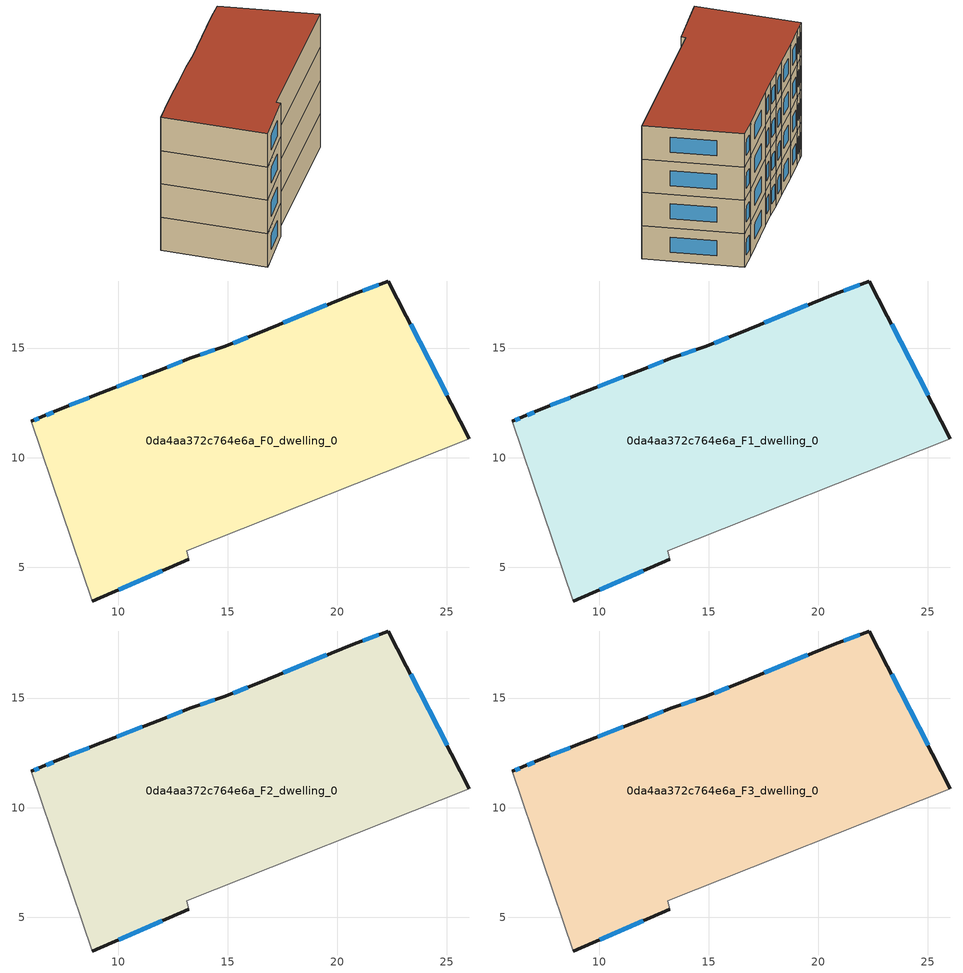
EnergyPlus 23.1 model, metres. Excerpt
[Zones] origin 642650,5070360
0da4aa372c764e6a_F0_dwelling_0
 floor ground (EU_floor_Construction): 22.34,18.06 26.04,10.86 13.13,5.76 13.23,5.36 8.82,3.46 6.02,11.66 6.52,11.86 7.22,12.16 9.23,12.96 11.83,13.96 13.33,14.56 14.83,15.06 16.33,15.66 20.73,17.46 z0
 wall outside (EU_wall_Construction): 26.04,10.86 22.34,18.06 20.73,17.46 16.33,15.66 14.83,15.06 13.33,14.56 11.83,13.96 9.23,12.96 7.22,12.16 6.52,11.86 6.02,11.66 / 8.82,3.46 13.23,5.36 z0:3
 wall adiabatic (EU_wall_Construction): 13.23,5.36 13.13,5.76 26.04,10.86 / 6.02,11.66 8.82,3.46 z0:3
 window (EU_Window_Construction): 6.39,11.81 6.16,11.72 / 7.03,12.08 6.72,11.94 / 8.68,12.74 7.77,12.38 / 11.11,13.69 9.94,13.24 / 12.92,14.4 12.24,14.13 / 14.42,14.92 13.74,14.7 / 15.92,15.5 15.24,15.23 / 19.52,16.97 17.54,16.16 / 21.9,17.9 21.18,17.63 / 25.02,12.84 23.35,16.08 / 10.03,3.98 12.01,4.83 z0.83:2.17
0da4aa372c764e6a_F1_dwelling_0
 floor to 0da4aa372c764e6a_F0_dwelling_0 (EU_floor_Construction): 22.34,18.06 26.04,10.86 13.13,5.76 13.23,5.36 8.82,3.46 6.02,11.66 6.52,11.86 7.22,12.16 9.23,12.96 11.83,13.96 13.33,14.56 14.83,15.06 16.33,15.66 20.73,17.46 z3
 wall outside (EU_wall_Construction): 26.04,10.86 22.34,18.06 20.73,17.46 16.33,15.66 14.83,15.06 13.33,14.56 11.83,13.96 9.23,12.96 7.22,12.16 6.52,11.86 6.02,11.66 / 8.82,3.46 13.23,5.36 z3:6
 wall adiabatic (EU_wall_Construction): 13.23,5.36 13.13,5.76 26.04,10.86 / 6.02,11.66 8.82,3.46 z3:6
 window (EU_Window_Construction): 6.39,11.81 6.16,11.72 / 7.03,12.08 6.72,11.94 / 8.68,12.74 7.77,12.38 / 11.11,13.69 9.94,13.24 / 12.92,14.4 12.24,14.13 / 14.42,14.92 13.74,14.7 / 15.92,15.5 15.24,15.23 / 19.52,16.97 17.54,16.16 / 21.9,17.9 21.18,17.63 / 25.02,12.84 23.35,16.08 / 10.03,3.98 12.01,4.83 z3.83:5.17
0da4aa372c764e6a_F2_dwelling_0
 floor to 0da4aa372c764e6a_F1_dwelling_0 (EU_floor_Construction): 22.34,18.06 26.04,10.86 13.13,5.76 13.23,5.36 8.82,3.46 6.02,11.66 6.52,11.86 7.22,12.16 9.23,12.96 11.83,13.96 13.33,14.56 14.83,15.06 16.33,15.66 20.73,17.46 z6
 wall outside (EU_wall_Construction): 26.04,10.86 22.34,18.06 20.73,17.46 16.33,15.66 14.83,15.06 13.33,14.56 11.83,13.96 9.23,12.96 7.22,12.16 6.52,11.86 6.02,11.66 / 8.82,3.46 13.23,5.36 z6:9
 wall adiabatic (EU_wall_Construction): 13.23,5.36 13.13,5.76 26.04,10.86 / 6.02,11.66 8.82,3.46 z6:9
 window (EU_Window_Construction): 6.39,11.81 6.16,11.72 / 7.03,12.08 6.72,11.94 / 8.68,12.74 7.77,12.38 / 11.11,13.69 9.94,13.24 / 12.92,14.4 12.24,14.13 / 14.42,14.92 13.74,14.7 / 15.92,15.5 15.24,15.23 / 19.52,16.97 17.54,16.16 / 21.9,17.9 21.18,17.63 / 25.02,12.84 23.35,16.08 / 10.03,3.98 12.01,4.83 z6.83:8.17
0da4aa372c764e6a_F3_dwelling_0
 floor to 0da4aa372c764e6a_F2_dwelling_0 (EU_floor_Construction): 22.34,18.06 26.04,10.86 13.13,5.76 13.23,5.36 8.82,3.46 6.02,11.66 6.52,11.86 7.22,12.16 9.23,12.96 11.83,13.96 13.33,14.56 14.83,15.06 16.33,15.66 20.73,17.46 z9
 wall outside (EU_wall_Construction): 26.04,10.86 22.34,18.06 20.73,17.46 16.33,15.66 14.83,15.06 13.33,14.56 11.83,13.96 9.23,12.96 7.22,12.16 6.52,11.86 6.02,11.66 / 8.82,3.46 13.23,5.36 z9:12
 wall adiabatic (EU_wall_Construction): 13.23,5.36 13.13,5.76 26.04,10.86 / 6.02,11.66 8.82,3.46 z9:12
 window (EU_Window_Construction): 6.39,11.81 6.16,11.72 / 7.03,12.08 6.72,11.94 / 8.68,12.74 7.77,12.38 / 11.11,13.69 9.94,13.24 / 12.92,14.4 12.24,14.13 / 14.42,14.92 13.74,14.7 / 15.92,15.5 15.24,15.23 / 19.52,16.97 17.54,16.16 / 21.9,17.9 21.18,17.63 / 25.02,12.84 23.35,16.08 / 10.03,3.98 12.01,4.83 z9.83:11.17
 roof outside (EU_roof_Construction): 26.04,10.86 22.34,18.06 20.73,17.46 16.33,15.66 14.83,15.06 13.33,14.56 11.83,13.96 9.23,12.96 7.22,12.16 6.52,11.86 6.02,11.66 8.82,3.46 13.23,5.36 13.13,5.76 z12
[Building]
EU S2 Campaign: North Axis=0; Terrain=City; Solar Distribution=FullExterior
[Site:Location]
Lyon-Bron: Latitude=45.75; Longitude=5; Time Zone=1; Elevation=198
[SizingPeriod:WeatherFileDays]
AnnualSizingPeriod: Begin Month=1; Begin Day of Month=1; End Month=12; End Day of Month=31; Day of Week for Start Day=Monday; Use Weather File Daylight Saving Period=No; Use Weather File Rain and Snow Indicators=No
[MATERIAL]
EU_InternalMass_Material: Roughness=MediumRough; Thickness=0.1; Conductivity=1; Density=1800; Specific Heat=900; Thermal Absorptance=0.9; Solar Absorptance=0.7; Visible Absorptance=0.7
[MATERIAL:NOMASS] Roughness=MediumRough; Thermal Absorptance=0.9; Solar Absorptance=0.7; Visible Absorptance=0.7
Name | Thermal Resistance
EU_wall_NoMass | 0.87146
EU_roof_NoMass | 0.842276
EU_floor_NoMass | 0.496999
[WINDOWMATERIAL:SIMPLEGLAZINGSYSTEM]
EU_Window_SimpleGlazing: UFactor=2.2525; Solar Heat Gain Coefficient=0.76; Visible Transmittance=0.76
[CONSTRUCTION]
EU_wall_Construction: EU_wall_NoMass
EU_roof_Construction: EU_roof_NoMass
EU_floor_Construction: EU_floor_NoMass
EU_InternalMass_Construction: EU_InternalMass_Material
EU_Window_Construction: EU_Window_SimpleGlazing
[ZONE] Type=1; Multiplier=1; Ceiling Height=autocalculate; Floor Area=autocalculate; Part of Total Floor Area=Yes
Name | Volume
0da4aa372c764e6a_F0_dwelling_0 | 446.483
0da4aa372c764e6a_F1_dwelling_0; 0da4aa372c764e6a_F2_dwelling_0 | 446.48
0da4aa372c764e6a_F3_dwelling_0 | 1339.44
[INTERNALMASS] Construction=EU_InternalMass_Construction; Surface Area=148.827
Name | Zone or ZoneList
0da4aa372c764e6a_F0_dwelling_0_EU_InternalMass | 0da4aa372c764e6a_F0_dwelling_0
0da4aa372c764e6a_F1_dwelling_0_EU_InternalMass | 0da4aa372c764e6a_F1_dwelling_0
0da4aa372c764e6a_F2_dwelling_0_EU_InternalMass | 0da4aa372c764e6a_F2_dwelling_0
0da4aa372c764e6a_F3_dwelling_0_EU_InternalMass | 0da4aa372c764e6a_F3_dwelling_0
[OTHEREQUIPMENT] Fuel Type=Electricity; Design Level Calculation Method=Watts/Area; Power per Zone Floor Area=1; Fraction Latent=0; Fraction Radiant=0; Fraction Lost=0; Carbon Dioxide Generation Rate=0; EndUse Subcategory=EU_Step8_InternalGains
Name | Zone or ZoneList or Space or SpaceList | Schedule
EU_Step8_InternalGain_0da4aa372c764e6a_F0_dwelling_0_f000 | 0da4aa372c764e6a_F0_dwelling_0 | EU_Step8_GainSchedule_0da4aa372c764e6a_F0_dwelling_0_f000
EU_Step8_InternalGain_0da4aa372c764e6a_F1_dwelling_0_f000 | 0da4aa372c764e6a_F1_dwelling_0 | EU_Step8_GainSchedule_0da4aa372c764e6a_F1_dwelling_0_f000
EU_Step8_InternalGain_0da4aa372c764e6a_F2_dwelling_0_f000 | 0da4aa372c764e6a_F2_dwelling_0 | EU_Step8_GainSchedule_0da4aa372c764e6a_F2_dwelling_0_f000
EU_Step8_InternalGain_0da4aa372c764e6a_F3_dwelling_0_f000 | 0da4aa372c764e6a_F3_dwelling_0 | EU_Step8_GainSchedule_0da4aa372c764e6a_F3_dwelling_0_f000
[ZONEVENTILATION:DESIGNFLOWRATE] Schedule=EU_AlwaysOn; Design Flow Rate Calculation Method=AirChanges/Hour; Air Changes per Hour=0.425; Ventilation Type=Natural; Fan Pressure Rise=0; Fan Total Efficiency=1; Constant Term Coefficient=1; Temperature Term Coefficient=0; Velocity Term Coefficient=0; Velocity Squared Term Coefficient=0; Minimum Indoor Temperature=-100; Maximum Indoor Temperature=100; Delta Temperature=-100; Minimum Outdoor Temperature=-100; Maximum Outdoor Temperature=100; Maximum Wind Speed=40
Name | Zone or ZoneList or Space or SpaceList
EU_ConstantAir_0da4aa372c764e6a_F0_dwelling_0 | 0da4aa372c764e6a_F0_dwelling_0
EU_ConstantAir_0da4aa372c764e6a_F1_dwelling_0 | 0da4aa372c764e6a_F1_dwelling_0
EU_ConstantAir_0da4aa372c764e6a_F2_dwelling_0 | 0da4aa372c764e6a_F2_dwelling_0
EU_ConstantAir_0da4aa372c764e6a_F3_dwelling_0 | 0da4aa372c764e6a_F3_dwelling_0
[HVACTEMPLATE:THERMOSTAT] Constant Heating Setpoint=20; Constant Cooling Setpoint=50
EU_HeatOnly_0da4aa372c764e6a_F0_dwelling_0; EU_HeatOnly_0da4aa372c764e6a_F1_dwelling_0; EU_HeatOnly_0da4aa372c764e6a_F2_dwelling_0; EU_HeatOnly_0da4aa372c764e6a_F3_dwelling_0
[HVACTEMPLATE:ZONE:IDEALLOADSAIRSYSTEM] System Availability Schedule=EU_AlwaysOn; Maximum Heating Supply Air Temperature=50; Minimum Cooling Supply Air Temperature=13; Maximum Heating Supply Air Humidity Ratio=0.0156; Minimum Cooling Supply Air Humidity Ratio=0.0077; Heating Limit=NoLimit; Cooling Limit=NoLimit; Heating Availability Schedule=EU_AlwaysOn; Cooling Availability Schedule=EU_CoolingOff; Dehumidification Control Type=ConstantSensibleHeatRatio; Cooling Sensible Heat Ratio=0.7; Dehumidification Setpoint=60; Humidification Control Type=None; Humidification Setpoint=30; Outdoor Air Method=None; Outdoor Air Flow Rate per Person=0.00944; Outdoor Air Flow Rate per Zone Floor Area=0; Outdoor Air Flow Rate per Zone=0; Demand Controlled Ventilation Type=None; Outdoor Air Economizer Type=NoEconomizer; Heat Recovery Type=None; Sensible Heat Recovery Effectiveness=0.7; Latent Heat Recovery Effectiveness=0.65
Name | Template Thermostat
0da4aa372c764e6a_F0_dwelling_0 | EU_HeatOnly_0da4aa372c764e6a_F0_dwelling_0
0da4aa372c764e6a_F1_dwelling_0 | EU_HeatOnly_0da4aa372c764e6a_F1_dwelling_0
0da4aa372c764e6a_F2_dwelling_0 | EU_HeatOnly_0da4aa372c764e6a_F2_dwelling_0
0da4aa372c764e6a_F3_dwelling_0 | EU_HeatOnly_0da4aa372c764e6a_F3_dwelling_0
[SIZING:ZONE] Zone Cooling Design Supply Air Temperature Input Method=SupplyAirTemperature; Zone Cooling Design Supply Air Temperature=13; Zone Heating Design Supply Air Temperature Input Method=SupplyAirTemperature; Zone Heating Design Supply Air Temperature=50; Zone Cooling Design Supply Air Humidity Ratio=0.008; Zone Heating Design Supply Air Humidity Ratio=0.008; Cooling Design Air Flow Method=DesignDay; Cooling Design Air Flow Rate=0; Cooling Minimum Air Flow per Zone Floor Area=0.000762; Cooling Minimum Air Flow=0; Cooling Minimum Air Flow Fraction=0.2; Heating Design Air Flow Method=DesignDay; Heating Design Air Flow Rate=0; Heating Maximum Air Flow per Zone Floor Area=0.002032; Heating Maximum Air Flow=0.141576; Heating Maximum Air Flow Fraction=0.3; Account for Dedicated Outdoor Air System=No; Dedicated Outdoor Air System Control Strategy=NeutralSupplyAir; Dedicated Outdoor Air Low Setpoint Temperature for Design=autosize; Dedicated Outdoor Air High Setpoint Temperature for Design=autosize; Zone Load Sizing Method=Sensible Load Only No Latent Load; Zone Latent Cooling Design Supply Air Humidity Ratio Input Method=HumidityRatioDifference; Zone Cooling Design Supply Air Humidity Ratio Difference=0.005; Zone Latent Heating Design Supply Air Humidity Ratio Input Method=HumidityRatioDifference; Zone Humidification Design Supply Air Humidity Ratio Difference=0.005
0da4aa372c764e6a_F0_dwelling_0; 0da4aa372c764e6a_F1_dwelling_0; 0da4aa372c764e6a_F2_dwelling_0; 0da4aa372c764e6a_F3_dwelling_0
[SCHEDULE:CONSTANT]
Name | Hourly Value
EU_AlwaysOn | 1
EU_CoolingOff | 0
[SCHEDULE:FILE] Column Number=1; Rows to Skip at Top=0; Number of Hours of Data=8760; Column Separator=Comma; Interpolate to Timestep=No; Minutes per Item=60; Adjust Schedule for Daylight Savings=Yes
Name | File
EU_Step8_GainSchedule_0da4aa372c764e6a_F0_dwelling_0_f000 | ../../schedules/0da4aa372c764e6a/0da4aa372c764e6a_F0_dwelling_0_f000_gain.csv
EU_Step8_GainSchedule_0da4aa372c764e6a_F1_dwelling_0_f000 | ../../schedules/0da4aa372c764e6a/0da4aa372c764e6a_F1_dwelling_0_f000_gain.csv
EU_Step8_GainSchedule_0da4aa372c764e6a_F2_dwelling_0_f000 | ../../schedules/0da4aa372c764e6a/0da4aa372c764e6a_F2_dwelling_0_f000_gain.csv
EU_Step8_GainSchedule_0da4aa372c764e6a_F3_dwelling_0_f000 | ../../schedules/0da4aa372c764e6a/0da4aa372c764e6a_F3_dwelling_0_f000_gain.csv
